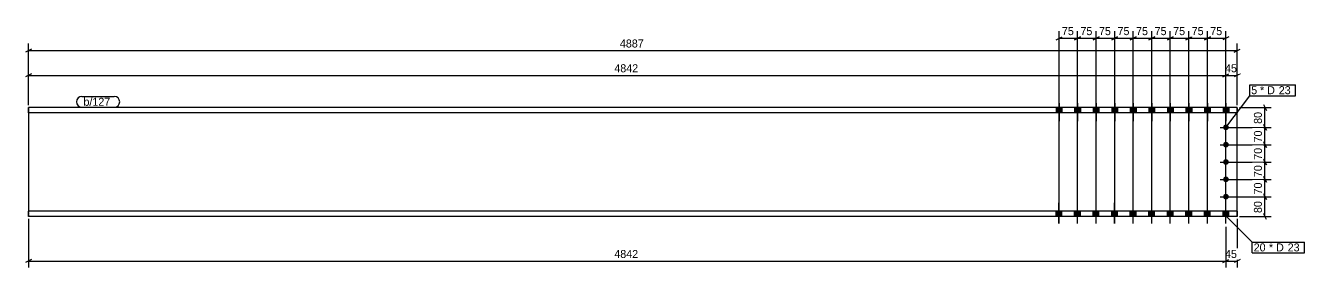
# Model space of a CAD drawing. Header units: millimetres. Extents: x 32 to 15405, y 32 to 1008.
# Drawn here: x 10234 to 15405, y 32 to 1008 of the extents above; entities that cross this region are included whole.
import ezdxf

# ---------------------------------------------------------------- set-up
doc = ezdxf.new("R2010")
doc.units = ezdxf.units.MM
doc.linetypes.add('DXK_LINE_DOT4', pattern=[0.9408, 0.4704, -0.4704])
doc.styles.add('Comic Sans MS', font='COMIC.TTF', dxfattribs={"height": 0.2})

msp = doc.modelspace()

# ---------------------------------------------------------------- hatches: boundary and pattern name
at = {"linetype": 'Continuous'}
for points in [[(14424, 677.6), (14401, 677.6), (14401, 656.6), (14424, 656.6)], [(14424.3, 677.6), (14401.3, 677.6), (14401.3, 656.6), (14424.3, 656.6)], [(14499, 677.6), (14476, 677.6), (14476, 656.6), (14499, 656.6)], [(14499.3, 677.6), (14476.3, 677.6), (14476.3, 656.6), (14499.3, 656.6)], [(14574, 677.6), (14551, 677.6), (14551, 656.6), (14574, 656.6)], [(14574.3, 677.6), (14551.3, 677.6), (14551.3, 656.6), (14574.3, 656.6)], [(14649, 677.6), (14626, 677.6), (14626, 656.6), (14649, 656.6)], [(14649.3, 677.6), (14626.3, 677.6), (14626.3, 656.6), (14649.3, 656.6)], [(14724, 677.6), (14701, 677.6), (14701, 656.6), (14724, 656.6)], [(14724.3, 677.6), (14701.3, 677.6), (14701.3, 656.6), (14724.3, 656.6)], [(14799, 677.6), (14776, 677.6), (14776, 656.6), (14799, 656.6)], [(14799.3, 677.6), (14776.3, 677.6), (14776.3, 656.6), (14799.3, 656.6)], [(14874, 677.6), (14851, 677.6), (14851, 656.6), (14874, 656.6)], [(14874.3, 677.6), (14851.3, 677.6), (14851.3, 656.6), (14874.3, 656.6)], [(14949, 677.6), (14926, 677.6), (14926, 656.6), (14949, 656.6)], [(14949.3, 677.6), (14926.3, 677.6), (14926.3, 656.6), (14949.3, 656.6)], [(15024, 677.6), (15001, 677.6), (15001, 656.6), (15024, 656.6)], [(15024.3, 677.6), (15001.3, 677.6), (15001.3, 656.6), (15024.3, 656.6)], [(15099, 677.6), (15076, 677.6), (15076, 656.6), (15099, 656.6)], [(15099.3, 677.6), (15076.3, 677.6), (15076.3, 656.6), (15099.3, 656.6)], [(15076.2, 597.6, -1), (15099.2, 597.6, -1)], [(15076.2, 527.6, -1), (15099.2, 527.6, -1)], [(15076.2, 457.6, -1), (15099.2, 457.6, -1)], [(15076.2, 387.6, -1), (15099.2, 387.6, -1)], [(15076.2, 317.6, -1), (15099.2, 317.6, -1)], [(14424, 258.6), (14401, 258.6), (14401, 237.6), (14424, 237.6)], [(14424.3, 258.6), (14401.3, 258.6), (14401.3, 237.6), (14424.3, 237.6)], [(14499, 258.6), (14476, 258.6), (14476, 237.6), (14499, 237.6)], [(14499.3, 258.6), (14476.3, 258.6), (14476.3, 237.6), (14499.3, 237.6)], [(14574, 258.6), (14551, 258.6), (14551, 237.6), (14574, 237.6)], [(14574.3, 258.6), (14551.3, 258.6), (14551.3, 237.6), (14574.3, 237.6)], [(14649, 258.6), (14626, 258.6), (14626, 237.6), (14649, 237.6)], [(14649.3, 258.6), (14626.3, 258.6), (14626.3, 237.6), (14649.3, 237.6)], [(14724, 258.6), (14701, 258.6), (14701, 237.6), (14724, 237.6)], [(14724.3, 258.6), (14701.3, 258.6), (14701.3, 237.6), (14724.3, 237.6)], [(14799, 258.6), (14776, 258.6), (14776, 237.6), (14799, 237.6)], [(14799.3, 258.6), (14776.3, 258.6), (14776.3, 237.6), (14799.3, 237.6)], [(14874, 258.6), (14851, 258.6), (14851, 237.6), (14874, 237.6)], [(14874.3, 258.6), (14851.3, 258.6), (14851.3, 237.6), (14874.3, 237.6)], [(14949, 258.6), (14926, 258.6), (14926, 237.6), (14949, 237.6)], [(14949.3, 258.6), (14926.3, 258.6), (14926.3, 237.6), (14949.3, 237.6)], [(15024, 258.6), (15001, 258.6), (15001, 237.6), (15024, 237.6)], [(15024.3, 258.6), (15001.3, 258.6), (15001.3, 237.6), (15024.3, 237.6)], [(15099, 258.6), (15076, 258.6), (15076, 237.6), (15099, 237.6)], [(15099.3, 258.6), (15076.3, 258.6), (15076.3, 237.6), (15099.3, 237.6)]]:
    msp.add_hatch(color=3, dxfattribs=at).paths.add_polyline_path(points)

# ---------------------------------------------------------------- linework, layer by layer
at = {"color": 8, "linetype": 'Continuous'}
for p, q in [((14412.8, 285.6), (14412.8, 986)), ((14487.8, 285.6), (14487.8, 986)), ((14562.8, 285.6), (14562.8, 986)), ((14637.8, 285.6), (14637.8, 986)), ((14712.8, 285.6), (14712.8, 986)), ((14787.8, 285.6), (14787.8, 986)), ((14862.8, 285.6), (14862.8, 986)), ((14937.8, 285.6), (14937.8, 986)), ((15012.8, 285.6), (15012.8, 986)), ((10245.6, 687.6), (10245.6, 936)), ((14400.8, 951.6), (14424.8, 963.6)), ((14475.8, 951.6), (14499.8, 963.6)), ((14550.8, 951.6), (14574.8, 963.6)), ((14625.8, 951.6), (14649.8, 963.6)), ((14700.8, 951.6), (14724.8, 963.6)), ((14775.8, 951.6), (14799.8, 963.6)), ((14850.8, 951.6), (14874.8, 963.6)), ((14862.8, 957.6), (14937.8, 957.6)), ((14949.8, 963.6), (14925.8, 951.6)), ((15000.8, 951.6), (15024.8, 963.6)), ((15012.8, 957.6), (15087.8, 957.6)), ((15099.8, 963.6), (15075.8, 951.6)), ((10257.6, 913.6), (10233.6, 901.6)), ((10245.6, 907.6), (15132.7, 907.6)), ((15120.7, 901.6), (15144.7, 913.6)), ((10245.6, 687.6), (10245.6, 836)), ((15087.7, 607.6), (15087.7, 836)), ((15132.7, 687.6), (15132.7, 836)), ((10257.6, 813.6), (10233.6, 801.6)), ((15075.7, 801.6), (15099.7, 813.6)), ((15087.7, 807.6), (15132.7, 807.6)), ((15144.7, 813.6), (15120.7, 801.6)), ((15142.7, 677.6), (15271.2, 677.6)), ((15239.6, 689.6), (15251.6, 665.6)), ((15245.6, 597.6), (15245.6, 677.6)), ((15097.7, 597.6), (15271.2, 597.6)), ((15251.6, 585.6), (15239.6, 609.6)), ((15097.7, 527.6), (15271.2, 527.6)), ((15251.6, 515.6), (15239.6, 539.6)), ((15251.6, 445.6), (15239.6, 469.6)), ((15097.7, 457.6), (15271.2, 457.6)), ((15097.7, 387.6), (15271.2, 387.6)), ((15251.6, 375.6), (15239.6, 399.6)), ((15097.7, 317.6), (15271.2, 317.6)), ((15239.6, 329.6), (15251.6, 305.6)), ((15245.6, 237.6), (15245.6, 317.6)), ((10245.6, 227.6), (10245.6, 32)), ((15132.7, 227.6), (15132.7, 32)), ((15142.7, 237.6), (15271.2, 237.6)), ((15251.6, 225.6), (15239.6, 249.6)), ((15087.5, 195.6), (15087.5, 32)), ((10257.6, 63.6), (10233.6, 51.6)), ((15075.5, 51.6), (15099.5, 63.6)), ((15087.5, 57.6), (15132.7, 57.6)), ((15144.7, 63.6), (15120.7, 51.6))]:
    msp.add_line(p, q, dxfattribs=at)
at = {"color": 7, "linetype": 'Continuous'}
for p, q in [((10245.6, 656.6), (10245.6, 677.6)), ((15132.7, 677.6), (10245.6, 677.6)), ((15132.7, 656.6), (15132.7, 677.6)), ((10245.6, 656.6), (10245.6, 258.6)), ((15132.7, 656.6), (10245.6, 656.6)), ((15132.7, 258.6), (15132.7, 656.6)), ((10245.6, 237.6), (10245.6, 258.6)), ((15132.7, 258.6), (10245.6, 258.6)), ((15132.7, 258.6), (15132.7, 237.6)), ((15132.7, 237.6), (10245.6, 237.6))]:
    msp.add_line(p, q, dxfattribs=at)
at = {"color": 7, "linetype": 'DXK_LINE_DOT4'}
for p, q in [((10245.6, 677.6), (10245.6, 656.6)), ((15132.7, 677.6), (15132.7, 656.6)), ((10245.6, 258.6), (10245.6, 237.6)), ((15132.7, 237.6), (15132.7, 258.6))]:
    msp.add_line(p, q, dxfattribs=at)
at = {"color": 3, "linetype": 'Continuous'}
for p, q in [((14401, 677.6), (14401, 656.6)), ((14401.3, 677.6), (14401.3, 656.6)), ((14412.5, 695.8), (14412.5, 622.6)), ((14412.8, 695.8), (14412.8, 622.6)), ((14424, 677.6), (14424, 656.6)), ((14424.3, 677.6), (14424.3, 656.6)), ((14476, 677.6), (14476, 656.6)), ((14476.3, 677.6), (14476.3, 656.6)), ((14487.5, 695.8), (14487.5, 622.6)), ((14487.8, 695.8), (14487.8, 622.6)), ((14499, 677.6), (14499, 656.6)), ((14499.3, 677.6), (14499.3, 656.6)), ((14551, 677.6), (14551, 656.6)), ((14551.3, 677.6), (14551.3, 656.6)), ((14562.5, 695.8), (14562.5, 622.6)), ((14562.8, 695.8), (14562.8, 622.6)), ((14574, 677.6), (14574, 656.6)), ((14574.3, 677.6), (14574.3, 656.6)), ((14626, 677.6), (14626, 656.6)), ((14626.3, 677.6), (14626.3, 656.6)), ((14637.5, 695.8), (14637.5, 622.6)), ((14637.8, 695.8), (14637.8, 622.6)), ((14649, 677.6), (14649, 656.6)), ((14649.3, 677.6), (14649.3, 656.6)), ((14701, 677.6), (14701, 656.6)), ((14701.3, 677.6), (14701.3, 656.6)), ((14712.5, 695.8), (14712.5, 622.6)), ((14712.8, 695.8), (14712.8, 622.6)), ((14724, 677.6), (14724, 656.6)), ((14724.3, 677.6), (14724.3, 656.6)), ((14776, 677.6), (14776, 656.6)), ((14776.3, 677.6), (14776.3, 656.6)), ((14787.5, 695.8), (14787.5, 622.6)), ((14787.8, 695.8), (14787.8, 622.6)), ((14799, 677.6), (14799, 656.6)), ((14799.3, 677.6), (14799.3, 656.6)), ((14851, 677.6), (14851, 656.6)), ((14851.3, 677.6), (14851.3, 656.6)), ((14862.5, 695.8), (14862.5, 622.6)), ((14862.8, 695.8), (14862.8, 622.6)), ((14874, 677.6), (14874, 656.6)), ((14874.3, 677.6), (14874.3, 656.6)), ((14926, 677.6), (14926, 656.6)), ((14926.3, 677.6), (14926.3, 656.6)), ((14937.5, 695.8), (14937.5, 622.6)), ((14937.8, 695.8), (14937.8, 622.6)), ((14949, 677.6), (14949, 656.6)), ((14949.3, 677.6), (14949.3, 656.6)), ((15001, 677.6), (15001, 656.6)), ((15001.3, 677.6), (15001.3, 656.6)), ((15012.5, 695.8), (15012.5, 622.6)), ((15012.8, 695.8), (15012.8, 622.6)), ((15024, 677.6), (15024, 656.6)), ((15024.3, 677.6), (15024.3, 656.6)), ((15076, 677.6), (15076, 656.6)), ((15076.3, 677.6), (15076.3, 656.6)), ((15087.5, 695.8), (15087.5, 622.6)), ((15087.8, 695.8), (15087.8, 622.6)), ((15099, 677.6), (15099, 656.6)), ((15099.3, 677.6), (15099.3, 656.6)), ((15087.7, 574.6), (15087.7, 620.6)), ((15064.7, 597.6), (15110.7, 597.6)), ((15064.7, 527.6), (15110.7, 527.6)), ((15087.7, 504.6), (15087.7, 550.6)), ((15087.7, 434.6), (15087.7, 480.6)), ((15064.7, 457.6), (15110.7, 457.6)), ((15064.7, 387.6), (15110.7, 387.6)), ((15087.7, 364.6), (15087.7, 410.6)), ((15064.7, 317.6), (15110.7, 317.6)), ((15087.7, 294.6), (15087.7, 340.6)), ((14401, 237.6), (14401, 258.6)), ((14401.3, 237.6), (14401.3, 258.6)), ((14412.5, 209.4), (14412.5, 292.6)), ((14412.8, 209.4), (14412.8, 292.6)), ((14424, 237.6), (14424, 258.6)), ((14424.3, 237.6), (14424.3, 258.6)), ((14476, 237.6), (14476, 258.6)), ((14476.3, 237.6), (14476.3, 258.6)), ((14487.5, 209.4), (14487.5, 292.6)), ((14487.8, 209.4), (14487.8, 292.6)), ((14499, 237.6), (14499, 258.6)), ((14499.3, 237.6), (14499.3, 258.6)), ((14551, 237.6), (14551, 258.6)), ((14551.3, 237.6), (14551.3, 258.6)), ((14562.5, 209.4), (14562.5, 292.6)), ((14562.8, 209.4), (14562.8, 292.6)), ((14574, 237.6), (14574, 258.6)), ((14574.3, 237.6), (14574.3, 258.6)), ((14626, 237.6), (14626, 258.6)), ((14626.3, 237.6), (14626.3, 258.6)), ((14637.5, 209.4), (14637.5, 292.6)), ((14637.8, 209.4), (14637.8, 292.6)), ((14649, 237.6), (14649, 258.6)), ((14649.3, 237.6), (14649.3, 258.6)), ((14701, 237.6), (14701, 258.6)), ((14701.3, 237.6), (14701.3, 258.6)), ((14712.5, 209.4), (14712.5, 292.6)), ((14712.8, 209.4), (14712.8, 292.6)), ((14724, 237.6), (14724, 258.6)), ((14724.3, 237.6), (14724.3, 258.6)), ((14776, 237.6), (14776, 258.6)), ((14776.3, 237.6), (14776.3, 258.6)), ((14787.5, 209.4), (14787.5, 292.6)), ((14787.8, 209.4), (14787.8, 292.6)), ((14799, 237.6), (14799, 258.6)), ((14799.3, 237.6), (14799.3, 258.6)), ((14851, 237.6), (14851, 258.6)), ((14851.3, 237.6), (14851.3, 258.6)), ((14862.5, 209.4), (14862.5, 292.6)), ((14862.8, 209.4), (14862.8, 292.6)), ((14874, 237.6), (14874, 258.6)), ((14874.3, 237.6), (14874.3, 258.6)), ((14926, 237.6), (14926, 258.6)), ((14926.3, 237.6), (14926.3, 258.6)), ((14937.5, 209.4), (14937.5, 292.6)), ((14937.8, 209.4), (14937.8, 292.6)), ((14949, 237.6), (14949, 258.6)), ((14949.3, 237.6), (14949.3, 258.6)), ((15001, 237.6), (15001, 258.6)), ((15001.3, 237.6), (15001.3, 258.6)), ((15012.5, 209.4), (15012.5, 292.6)), ((15012.8, 209.4), (15012.8, 292.6)), ((15024, 237.6), (15024, 258.6)), ((15024.3, 237.6), (15024.3, 258.6)), ((15076, 237.6), (15076, 258.6)), ((15076.3, 237.6), (15076.3, 258.6)), ((15087.5, 209.4), (15087.5, 292.6)), ((15087.8, 209.4), (15087.8, 292.6)), ((15099, 237.6), (15099, 258.6)), ((15099.3, 237.6), (15099.3, 258.6))]:
    msp.add_line(p, q, dxfattribs=at)

# ---------------------------------------------------------------- wipeouts: each hides what was drawn before it
at = {"color": 0}
for points in [[(15216, 731.4), (15216, 763.4), (15189.9, 763.4), (15189.9, 731.4)], [(15252, 96.5), (15252, 128.5), (15199.9, 128.5), (15199.9, 96.5)]]:
    msp.add_wipeout(points, dxfattribs=at)

# ---------------------------------------------------------------- next in the draw order: wipeouts: each hides what was drawn before it
for points in [[(14932.8, 963.6), (14932.8, 1008.4), (14867.9, 1008.4), (14867.9, 963.6)], [(12747.7, 913.6), (12747.7, 958.4), (12630.6, 958.4), (12630.6, 913.6)], [(15142.6, 813.6), (15142.6, 858.4), (15077.7, 858.4), (15077.7, 813.6)], [(15216, 731.4), (15216, 763.4), (15189.9, 763.4), (15189.9, 731.4)], [(10586.1, 684.6), (10586.1, 716.6), (10467.6, 716.6), (10467.6, 684.6)], [(15239.6, 670.1), (15194.8, 670.1), (15194.8, 605.1), (15239.6, 605.1)], [(15239.6, 310.1), (15194.8, 310.1), (15194.8, 245.1), (15239.6, 245.1)], [(15142.5, 63.6), (15142.5, 108.4), (15077.6, 108.4), (15077.6, 63.6)], [(15252, 96.5), (15252, 128.5), (15199.9, 128.5), (15199.9, 96.5)]]:
    msp.add_wipeout(points, dxfattribs=at)

# ---------------------------------------------------------------- next in the draw order: linework, layer by layer
at = {"color": 8, "linetype": 'Continuous'}
for p, q in [((14862.8, 285.6), (14862.8, 986)), ((14937.8, 285.6), (14937.8, 986)), ((15087.8, 285.6), (15087.8, 986)), ((14787.8, 957.6), (14862.8, 957.6)), ((14874.8, 963.6), (14850.8, 951.6)), ((14925.8, 951.6), (14949.8, 963.6)), ((15132.7, 687.6), (15132.7, 936)), ((15087.7, 607.6), (15087.7, 836)), ((10245.6, 807.6), (15087.7, 807.6)), ((15075.7, 801.6), (15099.7, 813.6)), ((15097.7, 597.6), (15271.2, 597.6)), ((15239.6, 609.6), (15251.6, 585.6)), ((15245.6, 527.6), (15245.6, 597.6)), ((15097.7, 317.6), (15271.2, 317.6)), ((15251.6, 305.6), (15239.6, 329.6)), ((15087.5, 195.6), (15087.5, 32)), ((10245.6, 57.6), (15087.5, 57.6)), ((15075.5, 51.6), (15099.5, 63.6))]:
    msp.add_line(p, q, dxfattribs=at)
at = {"color": 7, "linetype": 'Continuous'}
for p, q in [((15183.9, 725.4), (15183.9, 769.4)), ((15087.8, 240.6), (15193.9, 134.5)), ((15193.9, 90.5), (15193.9, 134.5))]:
    msp.add_line(p, q, dxfattribs=at)

# ---------------------------------------------------------------- next in the draw order: texts
at = {"color": 3, "style": 'Comic Sans MS'}
for s, p in [('75', (14874.3, 970)), ('4887', (12637, 920)), ('45', (15084.1, 820)), ('45', (15084, 70))]:
    msp.add_text(s, height=32.38, dxfattribs=at).set_placement(p)
for p in [(15233.2, 611.5), (15233.2, 251.5)]:
    msp.add_text('80', height=32.38, rotation=90.0002, dxfattribs=at).set_placement(p)

# ---------------------------------------------------------------- next in the draw order: wipeouts: each hides what was drawn before it
at = {"color": 0}
for points in [[(15291.8, 731.4), (15291.8, 763.4), (15225.6, 763.4), (15225.6, 731.4)], [(10586.1, 684.6), (10586.1, 716.6), (10467.6, 716.6), (10467.6, 684.6)], [(15327.8, 96.5), (15327.8, 128.5), (15261.6, 128.5), (15261.6, 96.5)]]:
    msp.add_wipeout(points, dxfattribs=at)

# ---------------------------------------------------------------- next in the draw order: linework, layer by layer
at = {"color": 7, "linetype": 'Continuous'}
for p, q in [((10461.6, 722.6), (10592.1, 722.6)), ((10461.6, 678.6), (10592.1, 678.6))]:
    msp.add_line(p, q, dxfattribs=at)
for centre, start, end in [((10461.6, 700.6), 90, 270), ((10592.1, 700.6), 270, 90)]:
    msp.add_arc(centre, 22, start, end, dxfattribs=at)

# ---------------------------------------------------------------- next in the draw order: texts
at = {"color": 3, "style": 'Comic Sans MS'}
msp.add_text('b/127', height=32.38, dxfattribs=at).set_placement((10467.6, 684.6))

# ---------------------------------------------------------------- next in the draw order: wipeouts: each hides what was drawn before it
at = {"color": 0}
for points in [[(14857.8, 963.6), (14857.8, 1008.4), (14792.9, 1008.4), (14792.9, 963.6)], [(15082.8, 963.6), (15082.8, 1008.4), (15017.9, 1008.4), (15017.9, 963.6)], [(12725.2, 813.6), (12725.2, 858.4), (12608.1, 858.4), (12608.1, 813.6)], [(15291.8, 731.4), (15291.8, 763.4), (15225.6, 763.4), (15225.6, 731.4)], [(15239.6, 595.1), (15194.8, 595.1), (15194.8, 530.1), (15239.6, 530.1)], [(12725.1, 63.6), (12725.1, 108.4), (12608, 108.4), (12608, 63.6)], [(15327.8, 96.5), (15327.8, 128.5), (15261.6, 128.5), (15261.6, 96.5)]]:
    msp.add_wipeout(points, dxfattribs=at)

# ---------------------------------------------------------------- next in the draw order: linework, layer by layer
at = {"color": 8, "linetype": 'Continuous'}
for p, q in [((14787.8, 285.6), (14787.8, 986)), ((15012.8, 285.6), (15012.8, 986)), ((14712.8, 957.6), (14787.8, 957.6)), ((14799.8, 963.6), (14775.8, 951.6)), ((14937.8, 957.6), (15012.8, 957.6)), ((15024.8, 963.6), (15000.8, 951.6)), ((15097.7, 527.6), (15271.2, 527.6)), ((15239.6, 539.6), (15251.6, 515.6)), ((15245.6, 457.6), (15245.6, 527.6))]:
    msp.add_line(p, q, dxfattribs=at)
at = {"color": 7, "linetype": 'Continuous'}
msp.add_line((15087.7, 597.6), (15183.9, 725.4), dxfattribs=at)

# ---------------------------------------------------------------- next in the draw order: texts
at = {"color": 3, "style": 'Comic Sans MS'}
for s, height, p in [('75', 32.38, (14799.3, 970)), ('75', 32.38, (15024.3, 970)), ('4842', 32.38, (12614.5, 820)), ('5', 32.4, (15189.9, 731.4)), ('20', 32.38, (15199.9, 96.5)), ('4842', 32.38, (12614.4, 70))]:
    msp.add_text(s, height=height, dxfattribs=at).set_placement(p)
msp.add_text('70', height=32.38, rotation=90.0002, dxfattribs=at).set_placement((15233.2, 536.5))

# ---------------------------------------------------------------- next in the draw order: wipeouts: each hides what was drawn before it
at = {"color": 0}
for points in [[(15353.5, 731.4), (15353.5, 763.4), (15301.4, 763.4), (15301.4, 731.4)], [(15389.5, 96.5), (15389.5, 128.5), (15337.4, 128.5), (15337.4, 96.5)]]:
    msp.add_wipeout(points, dxfattribs=at)

# ---------------------------------------------------------------- next in the draw order: wipeouts: each hides what was drawn before it
for points in [[(14782.8, 963.6), (14782.8, 1008.4), (14717.9, 1008.4), (14717.9, 963.6)], [(15007.8, 963.6), (15007.8, 1008.4), (14942.9, 1008.4), (14942.9, 963.6)], [(15353.5, 731.4), (15353.5, 763.4), (15301.4, 763.4), (15301.4, 731.4)], [(15239.6, 525.1), (15194.8, 525.1), (15194.8, 460.1), (15239.6, 460.1)], [(15389.5, 96.5), (15389.5, 128.5), (15337.4, 128.5), (15337.4, 96.5)]]:
    msp.add_wipeout(points, dxfattribs=at)

# ---------------------------------------------------------------- next in the draw order: linework, layer by layer
at = {"color": 8, "linetype": 'Continuous'}
for p, q in [((14712.8, 285.6), (14712.8, 986)), ((14637.8, 957.6), (14712.8, 957.6)), ((14724.8, 963.6), (14700.8, 951.6)), ((15239.6, 469.6), (15251.6, 445.6)), ((15097.7, 457.6), (15271.2, 457.6)), ((15245.6, 387.6), (15245.6, 457.6))]:
    msp.add_line(p, q, dxfattribs=at)
at = {"color": 7, "linetype": 'Continuous'}
for p, q in [((15183.9, 769.4), (15369.1, 769.4)), ((15183.9, 725.4), (15369.1, 725.4)), ((15369.1, 725.4), (15369.1, 769.4)), ((15193.9, 134.5), (15405.1, 134.5)), ((15405.1, 90.5), (15405.1, 134.5)), ((15193.9, 90.5), (15405.1, 90.5))]:
    msp.add_line(p, q, dxfattribs=at)

# ---------------------------------------------------------------- next in the draw order: texts
at = {"color": 3, "style": 'Comic Sans MS'}
for s, p in [('75', (14724.3, 970)), ('75', (14949.3, 970)), ('* D', (15225.6, 731.4)), ('23', (15301.4, 731.4)), ('* D', (15261.6, 96.5)), ('23', (15337.4, 96.5))]:
    msp.add_text(s, height=32.38, dxfattribs=at).set_placement(p)
msp.add_text('70', height=32.38, rotation=90.0002, dxfattribs=at).set_placement((15233.2, 466.5))

# ---------------------------------------------------------------- next in the draw order: wipeouts: each hides what was drawn before it
at = {"color": 0}
for points in [[(14707.8, 963.6), (14707.8, 1008.4), (14642.9, 1008.4), (14642.9, 963.6)], [(15239.6, 455.1), (15194.8, 455.1), (15194.8, 390.1), (15239.6, 390.1)]]:
    msp.add_wipeout(points, dxfattribs=at)

# ---------------------------------------------------------------- next in the draw order: linework, layer by layer
at = {"color": 8, "linetype": 'Continuous'}
for p, q in [((14637.8, 285.6), (14637.8, 986)), ((14562.8, 957.6), (14637.8, 957.6)), ((14649.8, 963.6), (14625.8, 951.6)), ((15097.7, 387.6), (15271.2, 387.6)), ((15239.6, 399.6), (15251.6, 375.6)), ((15245.6, 317.6), (15245.6, 387.6))]:
    msp.add_line(p, q, dxfattribs=at)

# ---------------------------------------------------------------- next in the draw order: texts
at = {"color": 3, "style": 'Comic Sans MS'}
msp.add_text('75', height=32.38, dxfattribs=at).set_placement((14649.3, 970))
msp.add_text('70', height=32.38, rotation=90.0002, dxfattribs=at).set_placement((15233.2, 396.5))

# ---------------------------------------------------------------- next in the draw order: wipeouts: each hides what was drawn before it
at = {"color": 0}
for points in [[(14632.8, 963.6), (14632.8, 1008.4), (14567.9, 1008.4), (14567.9, 963.6)], [(15239.6, 385.1), (15194.8, 385.1), (15194.8, 320.1), (15239.6, 320.1)]]:
    msp.add_wipeout(points, dxfattribs=at)

# ---------------------------------------------------------------- next in the draw order: linework, layer by layer
at = {"color": 8, "linetype": 'Continuous'}
for p, q in [((14562.8, 285.6), (14562.8, 986)), ((14487.8, 957.6), (14562.8, 957.6)), ((14574.8, 963.6), (14550.8, 951.6))]:
    msp.add_line(p, q, dxfattribs=at)

# ---------------------------------------------------------------- next in the draw order: texts
at = {"color": 3, "style": 'Comic Sans MS'}
msp.add_text('75', height=32.38, dxfattribs=at).set_placement((14574.3, 970))
msp.add_text('70', height=32.38, rotation=90.0002, dxfattribs=at).set_placement((15233.2, 326.5))

# ---------------------------------------------------------------- next in the draw order: wipeouts: each hides what was drawn before it
at = {"color": 0}
msp.add_wipeout([(14557.8, 963.6), (14557.8, 1008.4), (14492.9, 1008.4), (14492.9, 963.6)], dxfattribs=at)

# ---------------------------------------------------------------- next in the draw order: linework, layer by layer
at = {"color": 8, "linetype": 'Continuous'}
for p, q in [((14487.8, 285.6), (14487.8, 986)), ((14412.8, 957.6), (14487.8, 957.6)), ((14499.8, 963.6), (14475.8, 951.6))]:
    msp.add_line(p, q, dxfattribs=at)

# ---------------------------------------------------------------- next in the draw order: texts
at = {"color": 3, "style": 'Comic Sans MS'}
msp.add_text('75', height=32.38, dxfattribs=at).set_placement((14499.3, 970))

# ---------------------------------------------------------------- next in the draw order: wipeouts: each hides what was drawn before it
at = {"color": 0}
msp.add_wipeout([(14482.8, 963.6), (14482.8, 1008.4), (14417.9, 1008.4), (14417.9, 963.6)], dxfattribs=at)

# ---------------------------------------------------------------- next in the draw order: texts
at = {"color": 3, "style": 'Comic Sans MS'}
msp.add_text('75', height=32.38, dxfattribs=at).set_placement((14424.3, 970))

doc.saveas('drawing.dxf')
